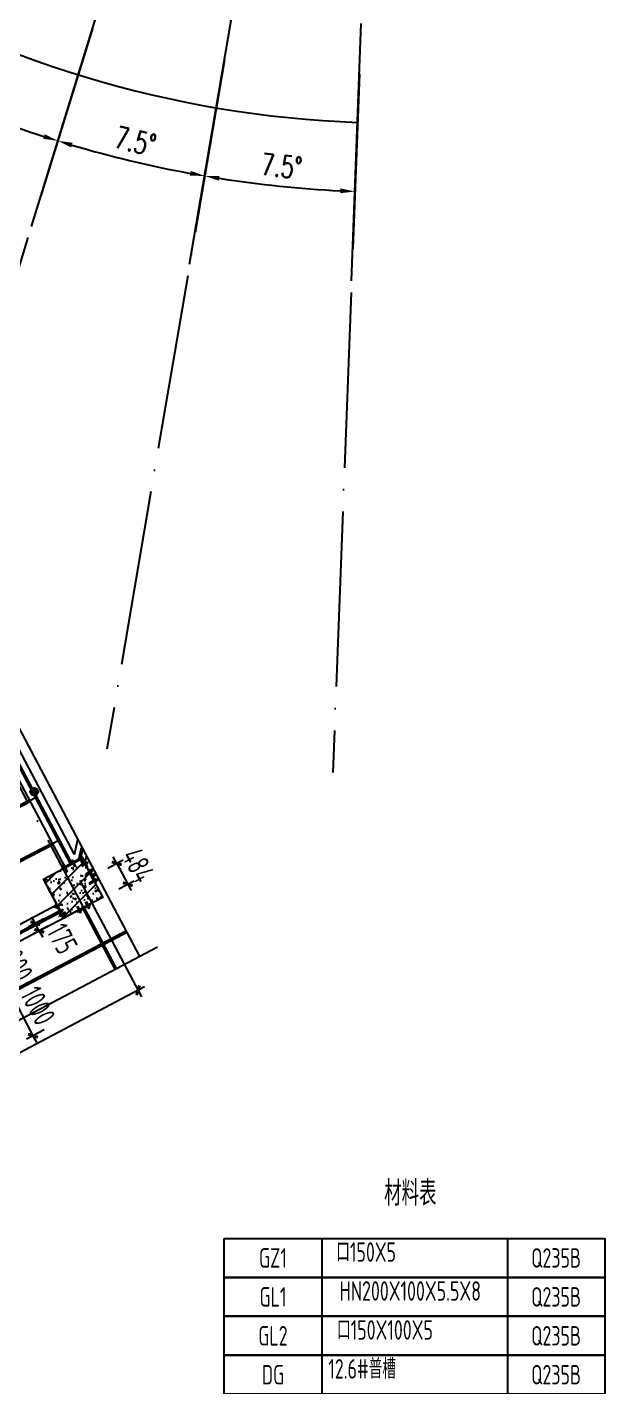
# Model space of a CAD drawing. Extents: x -803796 to -501762, y -1479216 to -846035.
# Drawn here: x -550705 to -538844, y -1109375 to -1081440 of the extents above; entities that cross this region are included whole.
import ezdxf
from ezdxf.enums import TextEntityAlignment as Align

# ---------------------------------------------------------------- set-up
doc = ezdxf.new("R2010")
doc.units = 0
doc.header["$LTSCALE"] = 1500
doc.linetypes.add('CENTER', pattern=[2, 1.25, -0.25, 0.25, -0.25])
doc.linetypes.add('XREF-GRID-04区$0$ACAD_ISO04W100', pattern=[30, 24, -3, 0, -3])
doc.layers.get('0').update_dxf_attribs({"linetype": 'CONTINUOUS'})
doc.layers.get('Defpoints').update_dxf_attribs({"linetype": 'CONTINUOUS'})
for name, color, linetype in [('AR-INT DECO', 140, 'CONTINUOUS'), ('C18', 4, 'CENTER'), ('DIM', 3, 'CONTINUOUS'), ('HATCH', 254, 'CONTINUOUS'), ('L18', 6, 'CONTINUOUS'), ('L25', 7, 'CONTINUOUS'), ('M3', 2, 'CONTINUOUS'), ('STPM_SBEAM_THICK', 2, 'CONTINUOUS'), ('struc', 161, 'CONTINUOUS'), ('TAB', 7, 'CONTINUOUS'), ('TEXT', 7, 'CONTINUOUS'), ('THIN', 7, 'CONTINUOUS'), ('XREF-GRID-04区$0$A-DOTE', 14, 'XREF-GRID-04区$0$ACAD_ISO04W100'), ('XREF-GRID-04区$0$AXIS', 3, 'CONTINUOUS'), ('XREF-GRID-04区$0$PUB_DIM', 3, 'CONTINUOUS')]:
    doc.layers.add(name, color=color, linetype=linetype)
doc.styles.add('TSSD_Dimension', font='Tssdeng.shx', dxfattribs={"width": 0.7, "bigfont": 'hztxt.shx'})
doc.styles.add('TSSD_NORM', font='tssdeng.shx', dxfattribs={"width": 0.7, "bigfont": 'hztxt.shx'})
doc.styles.add('XREF-GRID-04区$0$_TCH_DIM_T3', font='SIMPLEX', dxfattribs={"width": 0.705882, "bigfont": 'GBCBIG'})
doc.dimstyles.new('TSSD_150_150', dxfattribs={"dimtxt": 450, "dimasz": 150, "dimexe": 150, "dimexo": 375, "dimgap": 150, "dimtad": 1, "dimdec": 0, "dimzin": 0, "dimdsep": 46, "dimtxsty": 'TSSD_Dimension', "dimblk": 'ARCHTICK', "dimblk1": 'ARCHTICK', "dimblk2": 'ARCHTICK', "dimcen": 0, "dimdle": 150, "dimclrt": 7, "dimadec": 0, "dimazin": 0, "dimtfac": 1, "dimtdec": 0, "dimtix": 1, "dimtmove": 2, "dimatfit": 3, "dimfxl": 1, "dimtolj": 1, "dimtzin": 0, "dimarcsym": 0})
doc.dimstyles.new('XREF-GRID-04区$0$_TCH_ARROW&&150', dxfattribs={"dimtxt": 446.25, "dimasz": 300, "dimexe": 375, "dimexo": 450, "dimgap": 150, "dimtad": 1, "dimdec": 0, "dimzin": 0, "dimdsep": 46, "dimtxsty": 'XREF-GRID-04区$0$_TCH_DIM_T3', "dimcen": 0.09, "dimclrt": 7, "dimazin": 2, "dimtfac": 1, "dimtdec": 0, "dimtix": 1, "dimtmove": 2, "dimatfit": 3, "dimfxl": 1, "dimtolj": 1, "dimtzin": 0, "dimarcsym": 0})

# ---------------------------------------------------------------- blocks, each defined once
blk = doc.blocks.new('_ArchTick')
at = {"color": 0, "linetype": 'ByBlock', "const_width": 0.4}
blk.add_lwpolyline([(-0.5, -0.5), (0.5, 0.5)], dxfattribs=at)
blk = doc.blocks.new('*D286')
at = {"layer": 'Defpoints', "color": 0, "transparency": 16777216}
for p in [(-550944, -1100094), (-550484, -1100982), (-551046, -1101273)]:
    blk.add_point(p, dxfattribs=at)
at = {"layer": 'DIM', "color": 0, "lineweight": -2, "transparency": 16777216}
for p, q in [((-551277, -1100266), (-551639, -1100454)), ((-551506, -1100385), (-551575, -1100252)), ((-551506, -1100385), (-551046, -1101273)), ((-550817, -1101154), (-551179, -1101342)), ((-551046, -1101273), (-550977, -1101406))]:
    blk.add_line(p, q, dxfattribs=at)
at = {"layer": 'DIM', "color": 0, "lineweight": -2, "transparency": 16777216, "xscale": 150, "yscale": 150, "zscale": 150}
for p, rotation in [((-551506, -1100385), 297.3849975121117), ((-551046, -1101273), 117.3849975121117)]:
    blk.add_blockref('_ArchTick', p, dxfattribs=dict(at, rotation=rotation))
at = {"layer": 'DIM', "color": 7, "transparency": 16777216, "insert": (-550943, -1100656), "char_height": 450, "attachment_point": 5, "rotation": 297.385, "style": 'TSSD_Dimension'}
blk.add_mtext('\\A1;1000', dxfattribs=at)
blk = doc.blocks.new('*D287')
at = {"layer": 'Defpoints', "color": 0, "transparency": 16777216}
for p in [(-550484, -1100982), (-550024, -1101869), (-550586, -1102161)]:
    blk.add_point(p, dxfattribs=at)
at = {"layer": 'DIM', "color": 0, "lineweight": -2, "transparency": 16777216}
for p, q in [((-550817, -1101154), (-551179, -1101342)), ((-551046, -1101273), (-551115, -1101139)), ((-551046, -1101273), (-550586, -1102161)), ((-550357, -1102042), (-550719, -1102230)), ((-550586, -1102161), (-550517, -1102294))]:
    blk.add_line(p, q, dxfattribs=at)
at = {"layer": 'DIM', "color": 0, "lineweight": -2, "transparency": 16777216, "xscale": 150, "yscale": 150, "zscale": 150}
for p, rotation in [((-551046, -1101273), 297.3849975121117), ((-550586, -1102161), 117.3849975121117)]:
    blk.add_blockref('_ArchTick', p, dxfattribs=dict(at, rotation=rotation))
at = {"layer": 'DIM', "color": 7, "transparency": 16777216, "insert": (-550483, -1101544), "char_height": 450, "attachment_point": 5, "rotation": 297.385, "style": 'TSSD_Dimension'}
blk.add_mtext('\\A1;1000', dxfattribs=at)
blk = doc.blocks.new('*D294')
at = {"layer": 'Defpoints', "color": 0, "transparency": 16777216}
for p in [(-543077, -1061130), (-555857, -1081446), (-554810, -1081724), (-553096, -1082941)]:
    blk.add_point(p, dxfattribs=at)
at = {"layer": 'XREF-GRID-04区$0$PUB_DIM', "color": 0, "lineweight": -2, "transparency": 16777216}
for p, q in [((-555618, -1081065), (-555498, -1080875)), ((-552908, -1082532), (-552814, -1082327))]:
    blk.add_line(p, q, dxfattribs=at)
blk.add_arc((-543077, -1061130), 23702, 238.5515, 244.601, dxfattribs=at)
at = {"layer": 'XREF-GRID-04区$0$PUB_DIM', "color": 0, "transparency": 16777216}
for points in [[(-555469, -1081393), (-555416, -1081308), (-555697, -1081192)], [(-553221, -1082496), (-553264, -1082586), (-552971, -1082668)]]:
    blk.add_solid(points, dxfattribs=at)
at = {"layer": 'XREF-GRID-04区$0$PUB_DIM', "color": 7, "transparency": 16777216, "insert": (-554162, -1081612), "char_height": 446.2, "attachment_point": 5, "rotation": 331.5762, "style": 'XREF-GRID-04区$0$_TCH_DIM_T3'}
blk.add_mtext('\\A1;7.5°', dxfattribs=at)
blk = doc.blocks.new('*D295')
at = {"layer": 'Defpoints', "color": 0, "transparency": 16777216}
for p in [(-543077, -1061130), (-553096, -1082941), (-552022, -1083079), (-550164, -1084062)]:
    blk.add_point(p, dxfattribs=at)
at = {"layer": 'XREF-GRID-04区$0$PUB_DIM', "color": 0, "lineweight": -2, "transparency": 16777216}
for p, q in [((-552908, -1082532), (-552814, -1082327)), ((-550031, -1083632), (-549964, -1083417))]:
    blk.add_line(p, q, dxfattribs=at)
blk.add_arc((-543077, -1061130), 23702, 246.0515, 252.101, dxfattribs=at)
at = {"layer": 'XREF-GRID-04区$0$PUB_DIM', "color": 0, "transparency": 16777216}
for points in [[(-552718, -1082837), (-552677, -1082746), (-552971, -1082668)], [(-550346, -1083637), (-550376, -1083732), (-550075, -1083775)]]:
    blk.add_solid(points, dxfattribs=at)
at = {"layer": 'XREF-GRID-04区$0$PUB_DIM', "color": 7, "transparency": 16777216, "insert": (-551394, -1082884), "char_height": 446.2, "attachment_point": 5, "rotation": 339.0762, "style": 'XREF-GRID-04区$0$_TCH_DIM_T3'}
blk.add_mtext('\\A1;7.5°', dxfattribs=at)
blk = doc.blocks.new('*D296')
at = {"layer": 'Defpoints', "color": 0, "transparency": 16777216}
for p in [(-543077, -1061130), (-550164, -1084062), (-548075, -1084299), (-547110, -1084791)]:
    blk.add_point(p, dxfattribs=at)
at = {"layer": 'XREF-GRID-04区$0$PUB_DIM', "color": 0, "lineweight": -2, "transparency": 16777216}
for p, q in [((-550031, -1083632), (-549964, -1083417)), ((-547034, -1084347), (-546996, -1084125))]:
    blk.add_line(p, q, dxfattribs=at)
blk.add_arc((-543077, -1061130), 23702, 253.5515, 259.601, dxfattribs=at)
at = {"layer": 'XREF-GRID-04区$0$PUB_DIM', "color": 0, "transparency": 16777216}
for points in [[(-549802, -1083910), (-549773, -1083814), (-550075, -1083775)], [(-547346, -1084393), (-547363, -1084492), (-547059, -1084495)]]:
    blk.add_solid(points, dxfattribs=at)
at = {"layer": 'XREF-GRID-04区$0$PUB_DIM', "color": 7, "transparency": 16777216, "insert": (-548483, -1083783), "char_height": 446.2, "attachment_point": 5, "rotation": 346.5762, "style": 'XREF-GRID-04区$0$_TCH_DIM_T3'}
blk.add_mtext('\\A1;7.5°', dxfattribs=at)
blk = doc.blocks.new('*D297')
at = {"layer": 'Defpoints', "color": 0, "transparency": 16777216}
for p in [(-543077, -1061130), (-546036, -1084646), (-547110, -1084791), (-543987, -1085115)]:
    blk.add_point(p, dxfattribs=at)
at = {"layer": 'XREF-GRID-04区$0$PUB_DIM', "color": 0, "lineweight": -2, "transparency": 16777216}
for p, q in [((-547034, -1084347), (-546996, -1084125)), ((-543970, -1084665), (-543961, -1084440))]:
    blk.add_line(p, q, dxfattribs=at)
blk.add_arc((-543077, -1061130), 23702, 261.0515, 267.101, dxfattribs=at)
at = {"layer": 'XREF-GRID-04区$0$PUB_DIM', "color": 0, "transparency": 16777216}
for points in [[(-546771, -1084593), (-546755, -1084494), (-547059, -1084495)], [(-544273, -1084752), (-544278, -1084851), (-543976, -1084815)]]:
    blk.add_solid(points, dxfattribs=at)
at = {"layer": 'XREF-GRID-04区$0$PUB_DIM', "color": 7, "transparency": 16777216, "insert": (-545480, -1084295), "char_height": 446.2, "attachment_point": 5, "rotation": 354.0762, "style": 'XREF-GRID-04区$0$_TCH_DIM_T3'}
blk.add_mtext('\\A1;7.5°', dxfattribs=at)
blk = doc.blocks.new('gdf')
h = blk.add_hatch(color=4)
edge = h.paths.add_edge_path()
edge.add_arc((75802667.5, 175120681), 80, 0, 360)
at = {"color": 4}
blk.add_circle((75802667.5, 175120681), 80, dxfattribs=at)
blk = doc.blocks.new('*D353')
at = {"layer": 'Defpoints', "color": 0, "transparency": 16777216}
for p in [(-549796, -1098638), (-555279, -1101534), (-553911, -1104124)]:
    blk.add_point(p, dxfattribs=at)
at = {"layer": 'DIM', "color": 0, "lineweight": -2, "transparency": 16777216}
for p, q in [((-549621, -1098969), (-548358, -1101361)), ((-548296, -1101158), (-554043, -1104194)), ((-555104, -1101866), (-553841, -1104257))]:
    blk.add_line(p, q, dxfattribs=at)
at = {"layer": 'DIM', "color": 0, "lineweight": -2, "transparency": 16777216, "xscale": 150, "yscale": 150, "zscale": 150}
for p, rotation in [((-548428, -1101228), 27.84623129590126), ((-553911, -1104124), 207.8462312959013)]:
    blk.add_blockref('_ArchTick', p, dxfattribs=dict(at, rotation=rotation))
at = {"layer": 'DIM', "color": 7, "transparency": 16777216, "insert": (-551345, -1102344), "char_height": 450, "attachment_point": 5, "rotation": 27.8462, "style": 'TSSD_Dimension'}
blk.add_mtext('\\A1;6200', dxfattribs=at)
blk = doc.blocks.new('LMM12A')
at = {"layer": 'L18'}
for p, q in [((0, 8), (0, -8)), ((10, 10), (1, 10)), ((10, 5), (1, 5)), ((11, 8), (11, -8)), ((10, -5), (1, -5)), ((10, -10), (1, -10))]:
    blk.add_line(p, q, dxfattribs=at)
for centre, radius, start, end in [((4, 8), 3.74, 136, 224), ((13, 0), 13.4, 157.1584, 202.8416), ((7, 8), 3.74, 316, 44), ((-3, 0), 13.4, 337.1584, 22.8416), ((4, -8), 3.74, 136, 224), ((7, -8), 3.74, 316, 44)]:
    blk.add_arc(centre, radius, start, end, dxfattribs=at)
blk = doc.blocks.new('A$C40232FC0')
blk.add_lwpolyline([(0, 82), (300, 82), (300, 102), (0, 102)], close=True)
at = {"layer": 'C18'}
for p, q in [((50, 0), (50, 145)), ((250, 0), (250, 145))]:
    blk.add_line(p, q, dxfattribs=at)
at = {"layer": 'L18'}
for p, q in [((39, 0), (39, 102)), ((41, 127), (41, 149)), ((41, 149), (59, 149)), ((43, 0), (43, 102)), ((45, 128), (45, 149)), ((55, 128), (55, 149)), ((57, 0), (57, 102)), ((59, 127), (59, 149)), ((60, 0), (60, 102)), ((239, 0), (239, 102)), ((241, 127), (241, 149)), ((241, 149), (259, 149)), ((243, 0), (243, 102)), ((245, 128), (245, 149)), ((255, 128), (255, 149)), ((257, 0), (257, 102)), ((259, 127), (259, 149)), ((260, 0), (260, 102))]:
    blk.add_line(p, q, dxfattribs=at)
at = {"layer": 'L25'}
for p, q in [((17, 102), (17, 110)), ((17, 110), (83, 110)), ((83, 102), (17, 102)), ((83, 110), (83, 102)), ((217, 102), (217, 110)), ((217, 110), (283, 110)), ((283, 102), (217, 102)), ((283, 110), (283, 102))]:
    blk.add_line(p, q, dxfattribs=at)
at = {"layer": 'L18', "extrusion": (0, 0, -1), "xscale": 1.666666666686069, "yscale": 1.666666666686069, "zscale": -1.666666666666666, "rotation": 90}
for p in [(-50, 110), (-250, 110)]:
    blk.add_blockref('LMM12A', p, dxfattribs=at)
blk = doc.blocks.new('*D661')
at = {"layer": 'Defpoints', "color": 0, "transparency": 16777216}
for p in [(-550032, -1099585), (-549950, -1099739), (-550538, -1099851)]:
    blk.add_point(p, dxfattribs=at)
at = {"layer": 'DIM', "color": 0, "lineweight": -2, "transparency": 16777216}
for p, q in [((-550364, -1099760), (-550670, -1099921)), ((-550538, -1099851), (-550608, -1099719)), ((-550282, -1099914), (-550589, -1100076)), ((-550456, -1100006), (-550538, -1099851)), ((-550456, -1100006), (-550386, -1100139))]:
    blk.add_line(p, q, dxfattribs=at)
at = {"layer": 'DIM', "color": 0, "lineweight": -2, "transparency": 16777216, "xscale": 150, "yscale": 150, "zscale": 150}
for p, rotation in [((-550538, -1099851), 297.8261885935775), ((-550456, -1100006), 117.8261885935774)]:
    blk.add_blockref('_ArchTick', p, dxfattribs=dict(at, rotation=rotation))
at = {"layer": 'DIM', "color": 7, "transparency": 16777216, "insert": (-549984, -1100167), "char_height": 450, "attachment_point": 5, "rotation": 297.8262, "style": 'TSSD_Dimension'}
blk.add_mtext('\\A1;175', dxfattribs=at)
blk = doc.blocks.new('A$C5A2A551F')
blk.add_lwpolyline([(1900, 5168), (1900, 668), (0, 668), (0, 468), (2100, 468), (2100, 5168)], close=True)
at = {"layer": 'C18'}
for p, q in [((1080, 4668), (2525, 4668)), ((700, 1488), (700, 43)), ((1080, 2668), (2525, 2668))]:
    blk.add_line(p, q, dxfattribs=at)
at = {"layer": 'L18'}
for p, q in [((1080, 4773), (2100, 4773)), ((1080, 4740), (2100, 4740)), ((1080, 4596), (2100, 4596)), ((1080, 4563), (2100, 4563)), ((2346, 4755), (2568, 4755)), ((2346, 4581), (2568, 4581)), ((2363, 4722), (2568, 4722)), ((2363, 4615), (2568, 4615)), ((2568, 4755), (2568, 4581)), ((595, 1488), (595, 468)), ((613, 222), (613, 0)), ((787, 0), (613, 0)), ((628, 1488), (628, 468)), ((647, 205), (647, 0)), ((754, 205), (754, 0)), ((772, 1488), (772, 468)), ((787, 222), (787, 0)), ((805, 1488), (805, 468)), ((1080, 2773), (2100, 2773)), ((1080, 2740), (2100, 2740)), ((1080, 2596), (2100, 2596)), ((1080, 2563), (2100, 2563)), ((2346, 2755), (2568, 2755)), ((2346, 2581), (2568, 2581)), ((2363, 2722), (2568, 2722)), ((2363, 2615), (2568, 2615)), ((2568, 2755), (2568, 2581))]:
    blk.add_line(p, q, dxfattribs=at)
at = {"layer": 'L25'}
for p, q in [((2100, 4335), (2100, 5001)), ((2100, 5001), (2183, 5001)), ((2183, 4335), (2100, 4335)), ((2100, 2335), (2100, 3001)), ((2100, 3001), (2183, 3001)), ((2183, 5001), (2183, 4335)), ((2183, 3001), (2183, 2335)), ((367, 468), (1033, 468)), ((367, 385), (367, 468)), ((1033, 385), (367, 385)), ((1033, 468), (1033, 385)), ((2183, 2335), (2100, 2335))]:
    blk.add_line(p, q, dxfattribs=at)
at = {"layer": 'L18', "extrusion": (0, 0, -1), "xscale": 16.66666666686069, "yscale": 16.66666666686069, "zscale": -16.66666666666666}
for p, rotation in [((-2183, 4668), 180.000010487033), ((-2183, 2668), 180.000010487033), ((-700, 385), 270.000010487033)]:
    blk.add_blockref('LMM12A', p, dxfattribs=dict(at, rotation=rotation))
blk = doc.blocks.new('*D688')
at = {"layer": 'Defpoints', "color": 0, "transparency": 16777216}
for p in [(-549380, -1098891), (-548640, -1099048), (-549155, -1099319)]:
    blk.add_point(p, dxfattribs=at)
at = {"layer": 'DIM', "color": 0, "lineweight": -2, "transparency": 16777216}
for p, q in [((-549049, -1098716), (-548733, -1098550)), ((-548866, -1098620), (-548936, -1098487)), ((-548866, -1098620), (-548640, -1099048)), ((-548823, -1099144), (-548508, -1098978)), ((-548640, -1099048), (-548570, -1099180))]:
    blk.add_line(p, q, dxfattribs=at)
at = {"layer": 'DIM', "color": 0, "lineweight": -2, "transparency": 16777216, "xscale": 150, "yscale": 150, "zscale": 150}
for p, rotation in [((-548866, -1098620), 297.8262191755955), ((-548640, -1099048), 117.8262191755955)]:
    blk.add_blockref('_ArchTick', p, dxfattribs=dict(at, rotation=rotation))
at = {"layer": 'DIM', "color": 7, "transparency": 16777216, "insert": (-548422, -1098659), "char_height": 450, "attachment_point": 5, "rotation": 297.8262, "style": 'TSSD_Dimension'}
blk.add_mtext('\\A1;484', dxfattribs=at)

msp = doc.modelspace()

# ---------------------------------------------------------------- hatches: boundary and pattern name
at = {"layer": 'HATCH'}
h = msp.add_hatch(dxfattribs=at)
h.set_pattern_fill('ARMORED', color=256, scale=50, style=0)
h.set_pattern_definition([(50, (-389398.06, -1219171.12), (358.6301, -31.37607), [37.5, -412.5]), (355, (-389398.06, -1219171.12), (-69.3757, 376.0961), [30, -330]), (100.4514, (-389368.17, -1219173.74), (289.2547, 344.7198), [31.8701, -350.57106]), (46.1842, (-389398.06, -1219071.12), (533.6205, -82.7595), [56.25, -618.75]), (96.6356, (-389353.6, -1219078), (467.3314, 487.059), [47.8051, -525.8565]), (351.1842, (-389398.06, -1219071.1), (467.331, 487.0593), [45, -495]), (21, (-389348.06, -1219096.12), (298.45353, -201.30945), [37.5, -412.5]), (326, (-389348.06, -1219096.12), (121.65767, 362.575), [30, -330]), (71.4514, (-389323.2, -1219112.9), (420.1113, 161.26525), [31.8701, -350.57106]), (37.5, (-389398.06, -1219171.12), (6.07993, 166.44693), [0, -326, 0, -335, 0, -331.25]), (7.5, (-389398.06, -1219171.12), (131.53477, 197.20586), [0, -191, 0, -318.5, 0, -126.25]), (327.5, (-389509.56, -1219171.12), (266.91122, -11.27744), [0, -125, 0, -390, 0, -517.5]), (317.5, (-389559.56, -1219171.12), (291.59308, 50.0525), [0, -162.5, 0, -259, 0, -367.5]), (45, (-389398.06, -1219171.12), (-176.7767, 176.7767), [])])
h.paths.add_polyline_path([(-549574.6, -1098523.2), (-549154.5, -1099319.2), (-549950.4, -1099739.3), (-550370.6, -1098943.3)])

# ---------------------------------------------------------------- linework, layer by layer
msp.add_lwpolyline([(-549959.3, -1099743.9), (-549720.1, -1099617.7)])
at = {"layer": 'AR-INT DECO'}
msp.add_line((-557002.3, -1084233.9), (-548398.2, -1100535), dxfattribs=at)
at = {"layer": 'HATCH'}
msp.add_line((-550370.6, -1098943.3), (-549950.4, -1099739.3), dxfattribs=at)
msp.add_lwpolyline([(-549574.6, -1098523.2), (-549154.5, -1099319.2), (-549950.4, -1099739.3), (-550370.6, -1098943.3), (-549574.6, -1098523.2)], close=True, dxfattribs=at)
at = {"layer": 'M3'}
msp.add_line((-549663.1, -1098569.9), (-550016.8, -1098756.6), dxfattribs=at)
at = {"layer": 'STPM_SBEAM_THICK', "color": 2, "const_width": 75}
for points in [[(-552213.7, -1094058.9), (-549804.8, -1098622.1)], [(-555891.6, -1100051.6), (-550652.7, -1097337.8)], [(-550185.9, -1098222.1), (-555424.8, -1100936)], [(-549576.4, -1098302.7), (-549627.1, -1098528.3)], [(-549363.4, -1098880.5), (-549294.3, -1098837.2)], [(-550038.2, -1099616), (-554531.1, -1101987.5)]]:
    msp.add_lwpolyline(points, dxfattribs=at)
at = {"layer": 'STPM_SBEAM_THICK', "color": 7, "const_width": 75}
for points in [[(-549543.1, -1099546.9), (-548885.8, -1100792.4)], [(-548668.1, -1100023.6), (-557793.7, -1104840.3)]]:
    msp.add_lwpolyline(points, dxfattribs=at)
at = {"layer": 'struc', "linetype": 'ByBlock'}
for p, q in [((-552354.8, -1094112.9), (-549927.5, -1098711.6)), ((-549734.3, -1098435), (-551971.9, -1094195.7)), ((-549734.3, -1098435), (-549666.3, -1098132.5)), ((-549520.8, -1098625.3), (-549486.6, -1098473)), ((-549439, -1098780.3), (-549352.9, -1098726.2)), ((-549321.9, -1099002), (-549235.9, -1098947.9)), ((-550090.5, -1099474), (-554600.8, -1101854.6)), ((-554461.5, -1102120.3), (-549950.4, -1099739.3))]:
    msp.add_line(p, q, dxfattribs=at)
at = {"layer": 'TAB'}
for p, q in [((-544657.3, -1106327.2, -3.1), (-544657.3, -1107927.2, -3.1)), ((-540843.5, -1106327.2, -3.1), (-540843.5, -1107927.2, -3.1)), ((-544657.3, -1107927.2, -3.1), (-544657.3, -1109527.2, -3.1)), ((-540843.5, -1107927.2, -3.1), (-540843.5, -1109527.2, -3.1))]:
    msp.add_line(p, q, dxfattribs=at)
at = {"layer": 'TAB', "elevation": -3.1}
for points in [[(-546657.3, -1106327.2), (-538843.5, -1106327.2), (-538843.5, -1107127.2), (-546657.3, -1107127.2)], [(-546657.3, -1107127.2), (-538843.5, -1107127.2), (-538843.5, -1107927.2), (-546657.3, -1107927.2)], [(-546657.3, -1107927.2), (-538843.5, -1107927.2), (-538843.5, -1108727.2), (-546657.3, -1108727.2)], [(-546657.3, -1108727.2), (-538843.5, -1108727.2), (-538843.5, -1108727.2), (-546657.3, -1108727.2)], [(-546657.3, -1108727.2), (-538843.5, -1108727.2), (-538843.5, -1109527.2), (-546657.3, -1109527.2)]]:
    msp.add_lwpolyline(points, close=True, dxfattribs=at)
at = {"layer": 'TEXT'}
for p, q in [((-552223, -1094041.2), (-549796.7, -1098638)), ((-550519.3, -1097268.7), (-556024.8, -1100120.6)), ((-550052.4, -1098153), (-555558, -1101005)), ((-549321.9, -1099002), (-549439, -1098780.3)), ((-550090.5, -1099474), (-549950.4, -1099739.3))]:
    msp.add_line(p, q, dxfattribs=at)
at = {"layer": 'THIN'}
msp.add_lwpolyline([(-548026.7, -1100338.9), (-554164.7, -1103578.7), (-554103.5, -1103919.5), (-554570.7, -1103419.9), (-554509.6, -1103760.7), (-560647.5, -1107000.5)], dxfattribs=at)
at = {"layer": 'XREF-GRID-04区$0$A-DOTE', "ltscale": 0.1}
for p, q in [((-549360.7, -1081463.8), (-553307.7, -1094235.4)), ((-549360.7, -1081463.8), (-553307.7, -1094235.4)), ((-558686.8, -1082223.6), (-548885.8, -1100792.4)), ((-546652.8, -1082110.1), (-549067.1, -1096273.4)), ((-546652.8, -1082110.1), (-548899.1, -1095287.6)), ((-543883.8, -1082397.4), (-544428.8, -1096754.6))]:
    msp.add_line(p, q, dxfattribs=at)
at = {"layer": 'XREF-GRID-04区$0$AXIS'}
for p, q in [((-550618.4, -1085533.5), (-549056.3, -1080478.8)), ((-547368.6, -1086309.1), (-546479.6, -1081093.8)), ((-544045.4, -1086653.9), (-543844.7, -1081367.2))]:
    msp.add_line(p, q, dxfattribs=at)
at = {"layer": 'XREF-GRID-04区$0$PUB_DIM'}
msp.add_arc((-543076.6, -1061130.2), 22282.4, 238.59765, 267.82625, dxfattribs=at)

# ---------------------------------------------------------------- block references
at = {"xscale": 0.1, "yscale": 0.1, "zscale": 0.1, "rotation": 117.8262450520421}
msp.add_blockref('A$C5A2A551F', (-549426.8, -1098660.1), dxfattribs=at)
at = {"xscale": -1, "rotation": 297.8262339076472}
msp.add_blockref('A$C40232FC0', (-549383, -1099062.1), dxfattribs=at)
for p, rotation in [((-549889.6, -1099678.9), 117.8262335341828), ((-549458.1, -1099386.7), 207.826223243541)]:
    msp.add_blockref('A$C40232FC0', p, dxfattribs=dict(rotation=rotation))
at = {"layer": 'AR-INT DECO'}
msp.add_blockref('gdf', (-76353229.9, -176217827.8), dxfattribs=at)

# ---------------------------------------------------------------- texts
at = {"layer": 'TAB', "style": 'TSSD_NORM', "width": 0.7}
for s, height, p in [('材料表', 511.5, (-542836.6, -1105806.2, -3.1)), ('口150X5', 400.5, (-543744.1, -1106927.2, -3.1)), ('HN200X100X5.5X8', 400.5, (-542837.7, -1107727.2, -3.1)), ('口150X100X5', 400.5, (-543357.3, -1108527.2, -3.1)), ('12.6#普槽', 400.5, (-543825.7, -1109327.2, -3.1))]:
    msp.add_text(s, height=height, dxfattribs=at).set_placement(p, align=Align.BOTTOM_CENTER)
for s, p in [('GZ1', (-545657.3, -1106727.2, -3.1)), ('Q235B', (-539843.5, -1106727.2, -3.1)), ('GL1', (-545657.3, -1107527.2, -3.1)), ('Q235B', (-539843.5, -1107527.2, -3.1)), ('GL2', (-545657.3, -1108327.2, -3.1)), ('Q235B', (-539843.5, -1108327.2, -3.1)), ('DG', (-545657.3, -1109127.2, -3.1)), ('Q235B', (-539843.5, -1109127.2, -3.1))]:
    msp.add_text(s, height=400, dxfattribs=at).set_placement(p, align=Align.MIDDLE_CENTER)

# ---------------------------------------------------------------- dimensions: what is measured, and where the dimension line sits
at = {"layer": 'DIM'}
for p1, p2, distance, picture, middle in [((-549380.4, -1098891.1), (-549154.5, -1099319.2), 581.6, '*D688', (-548421.5, -1098658.6)), ((-549796.5, -1098637.9), (-555278.8, -1101534), 2929.2, '*D353', (-551344.6, -1102344.4))]:
    dim = msp.add_aligned_dim(p1=p1, p2=p2, distance=distance, dimstyle='TSSD_150_150', dxfattribs=at)
    dim.commit()
    dim.dimension.update_dxf_attribs({"geometry": picture, "text_midpoint": middle})
dim = msp.add_linear_dim(base=(-550537.6, -1099851.3), p1=(-549950.4, -1099739.3), p2=(-550032.1, -1099584.5), angle=117.82619, dimstyle='TSSD_150_150', dxfattribs=at)
dim.commit()
dim.dimension.update_dxf_attribs({"geometry": '*D661', "text_midpoint": (-549983.9, -1100167), "dimtype": 161})
for base, p1, p2, picture, middle in [((-551046.1, -1101272.6), (-550944, -1100093.6), (-550484, -1100981.5), '*D286', (-550943.1, -1100656.2)), ((-550586.1, -1102160.5), (-550484, -1100981.5), (-550024.1, -1101869.4), '*D287', (-550483.1, -1101544.1))]:
    dim = msp.add_linear_dim(base=base, p1=p1, p2=p2, angle=117.385, dimstyle='TSSD_150_150', dxfattribs=at)
    dim.commit()
    dim.dimension.update_dxf_attribs({"geometry": picture, "text_midpoint": middle})
at = {"layer": 'XREF-GRID-04区$0$PUB_DIM'}
for base, p1, p2, picture, middle, turn in [((-554810.3, -1081723.6), (-555857.2, -1081446.1), (-553096.1, -1082940.5), '*D294', (-554161.9, -1081611.9), 331.57625), ((-552022, -1083079), (-553096.1, -1082940.5), (-550163.6, -1084061.7), '*D295', (-551393.7, -1082883.6), 339.07625), ((-548074.7, -1084298.9), (-550163.6, -1084061.7), (-547109.8, -1084790.6), '*D296', (-548483.2, -1083783.1), 346.57625), ((-546036.4, -1084646.3), (-547109.8, -1084790.6), (-543987, -1085114.6), '*D297', (-545480.1, -1084295), 354.07625)]:
    dim = msp.add_angular_dim_3p(base=base, center=(-543076.6, -1061130.2), p1=p1, p2=p2, dimstyle='XREF-GRID-04区$0$_TCH_ARROW&&150', override={"dimgap": 0}, dxfattribs=at)
    dim.commit()
    dim.dimension.update_dxf_attribs({"geometry": picture, "text_midpoint": middle, "dimtype": 165, "text_rotation": turn})

doc.saveas('drawing.dxf')
